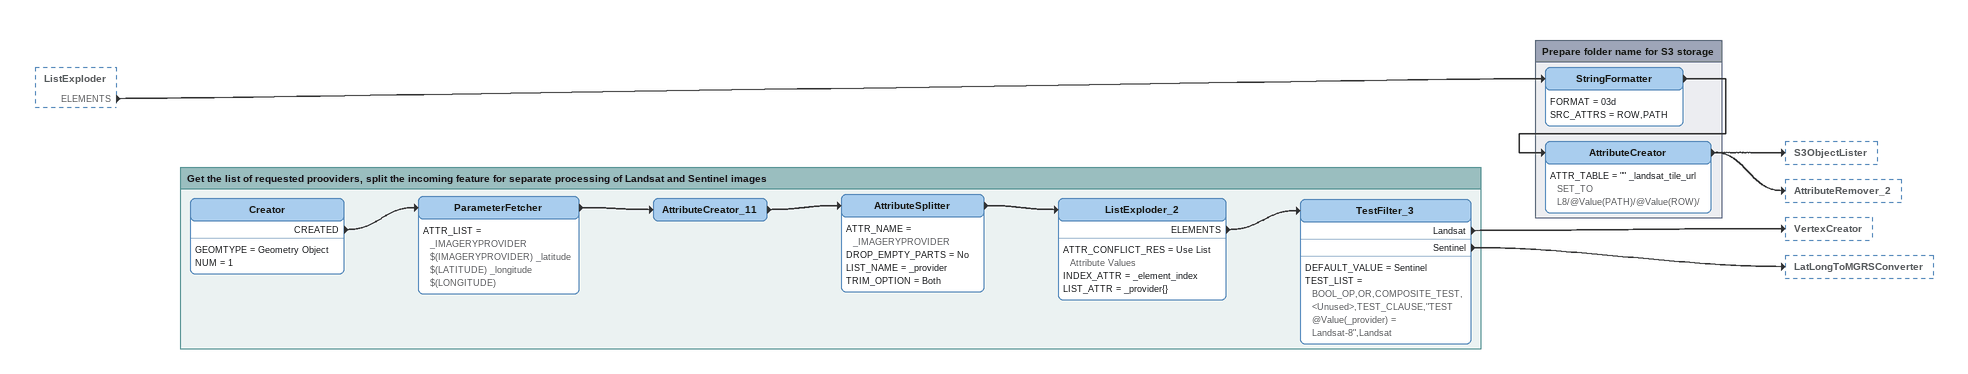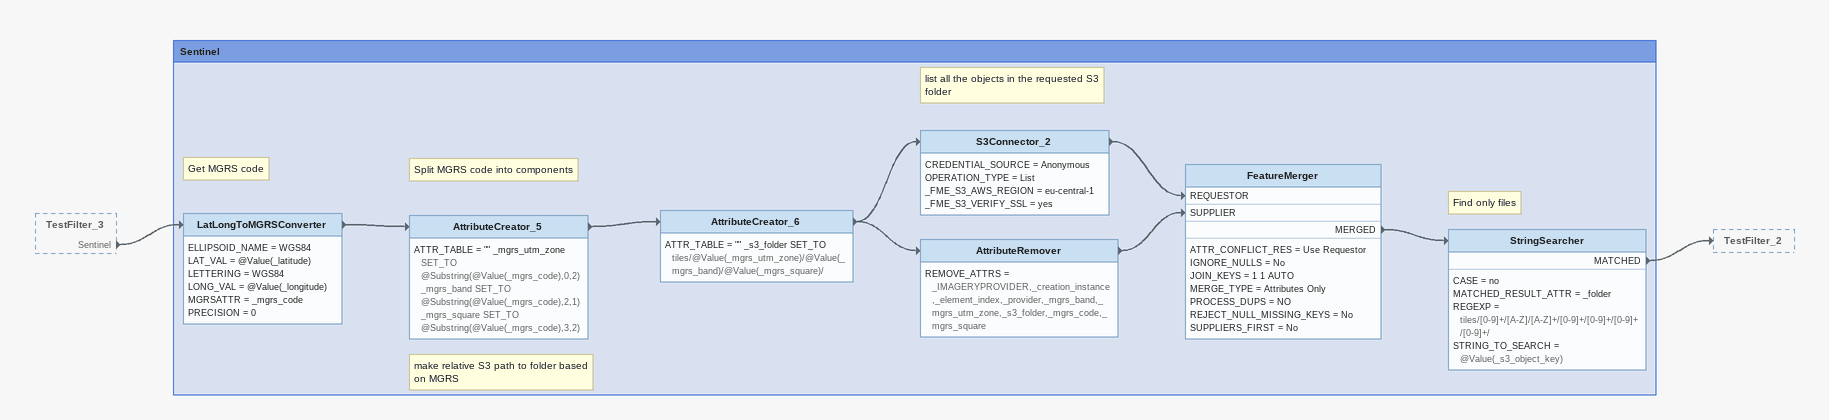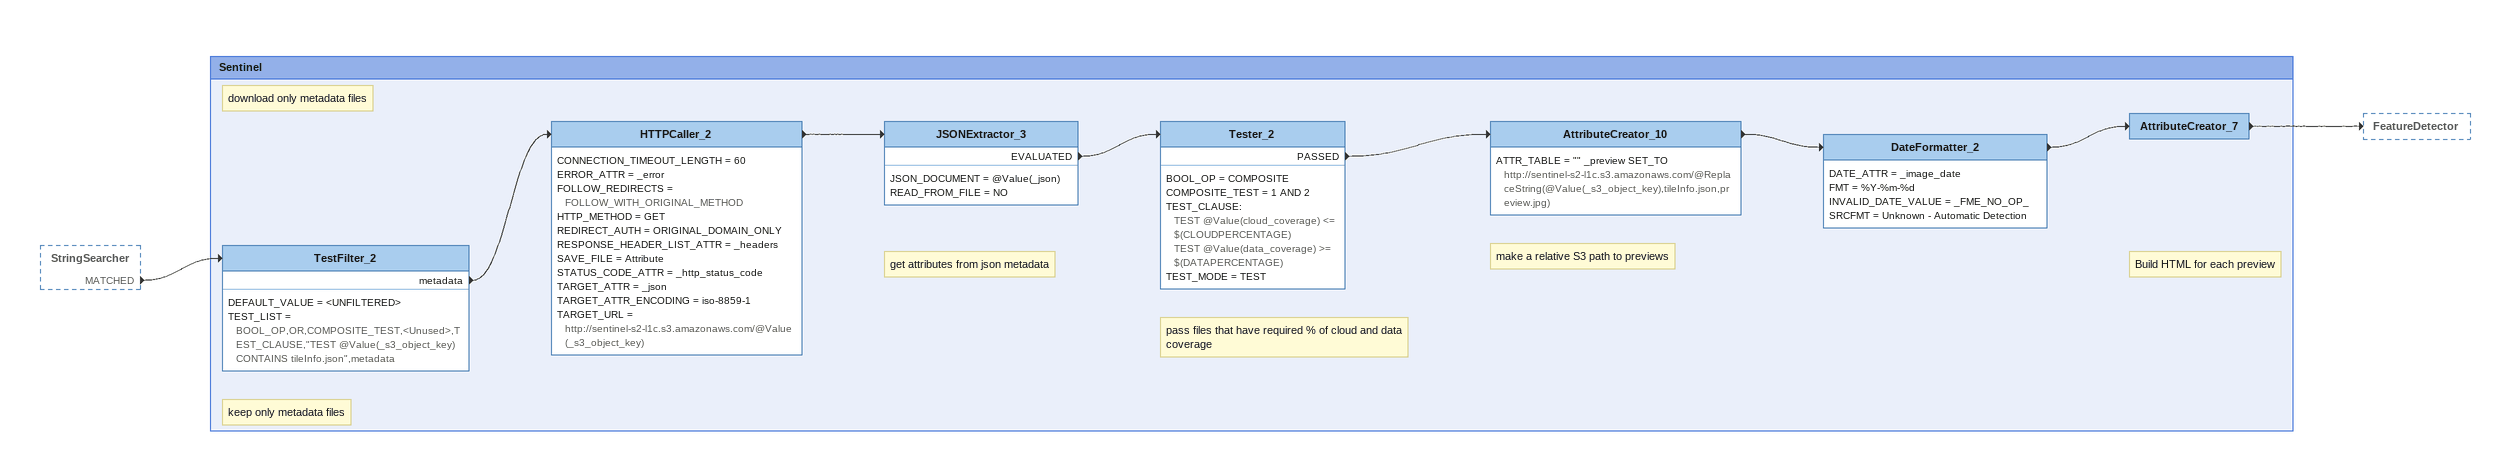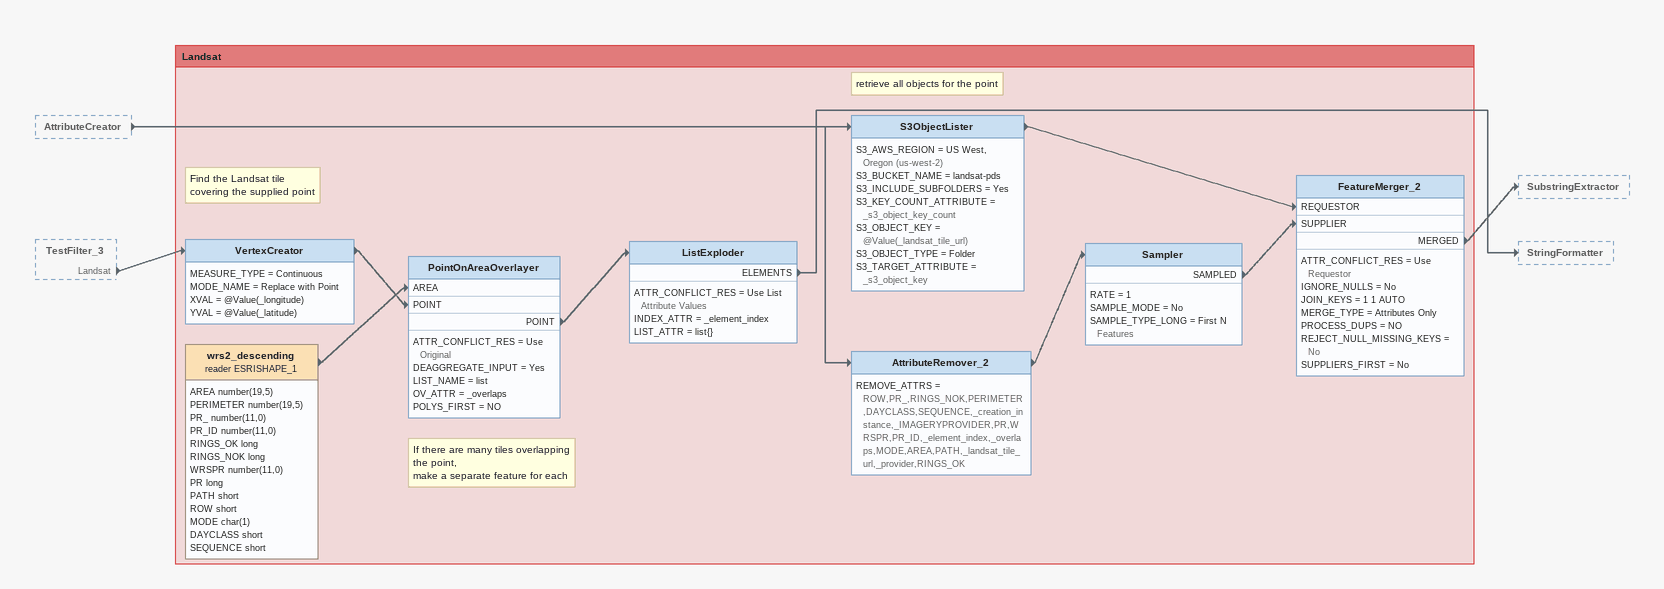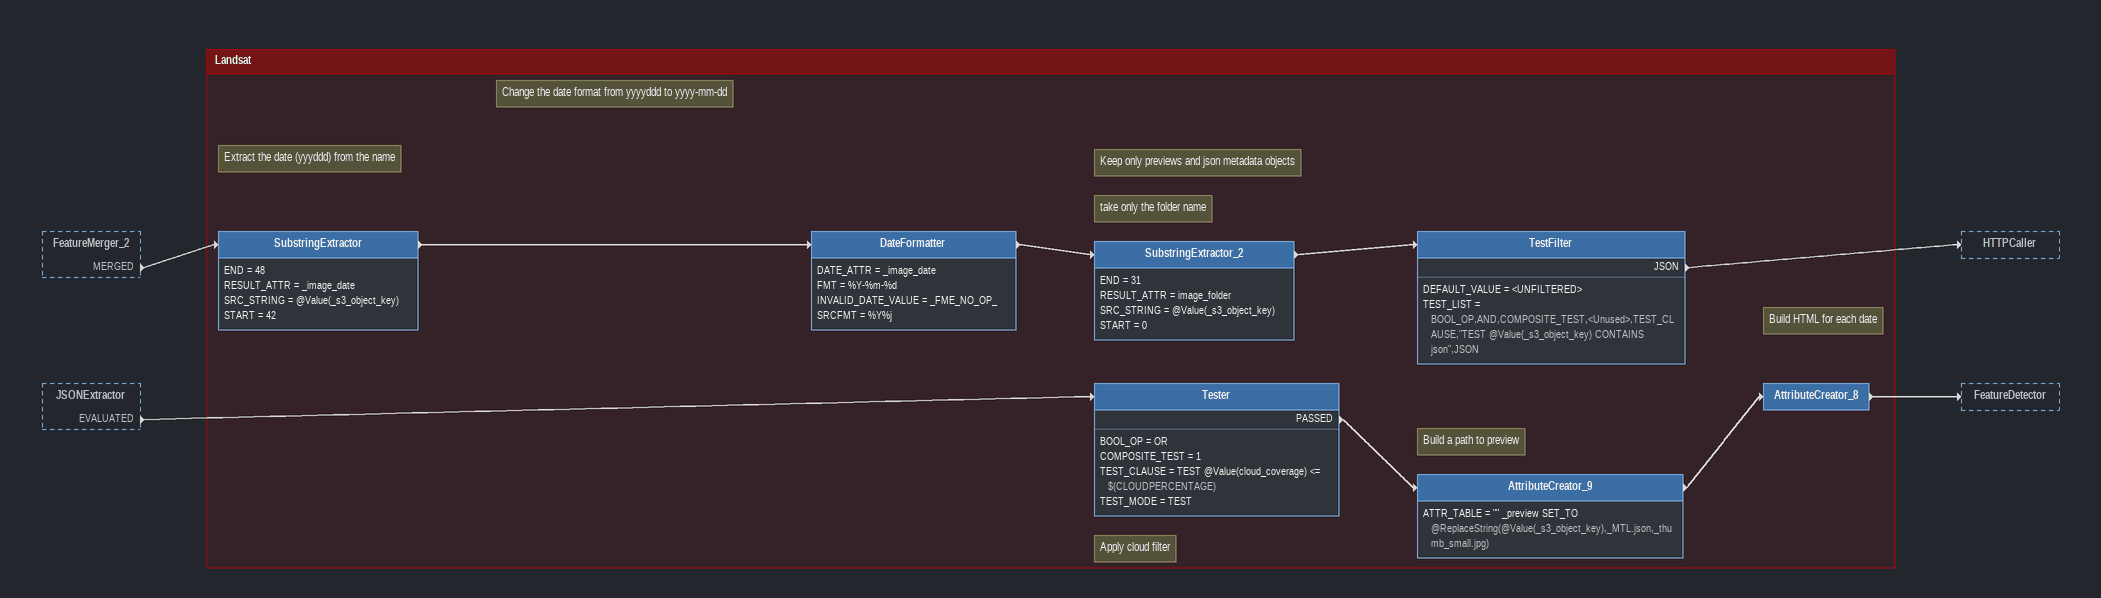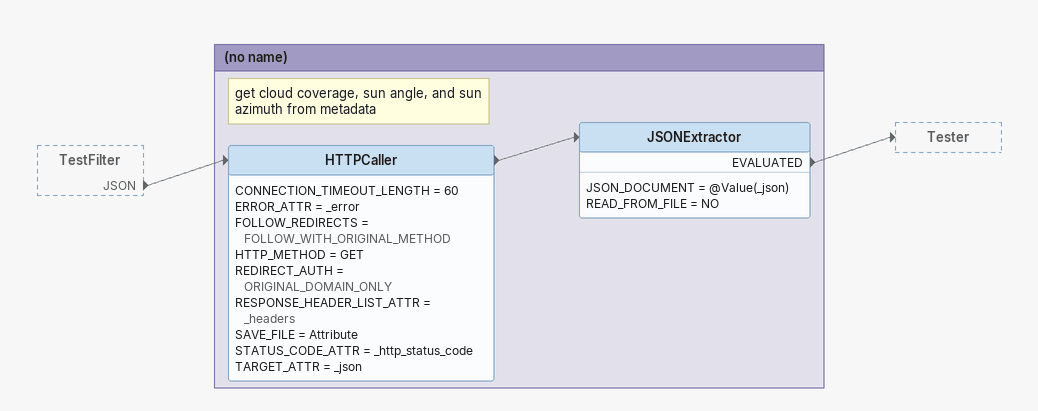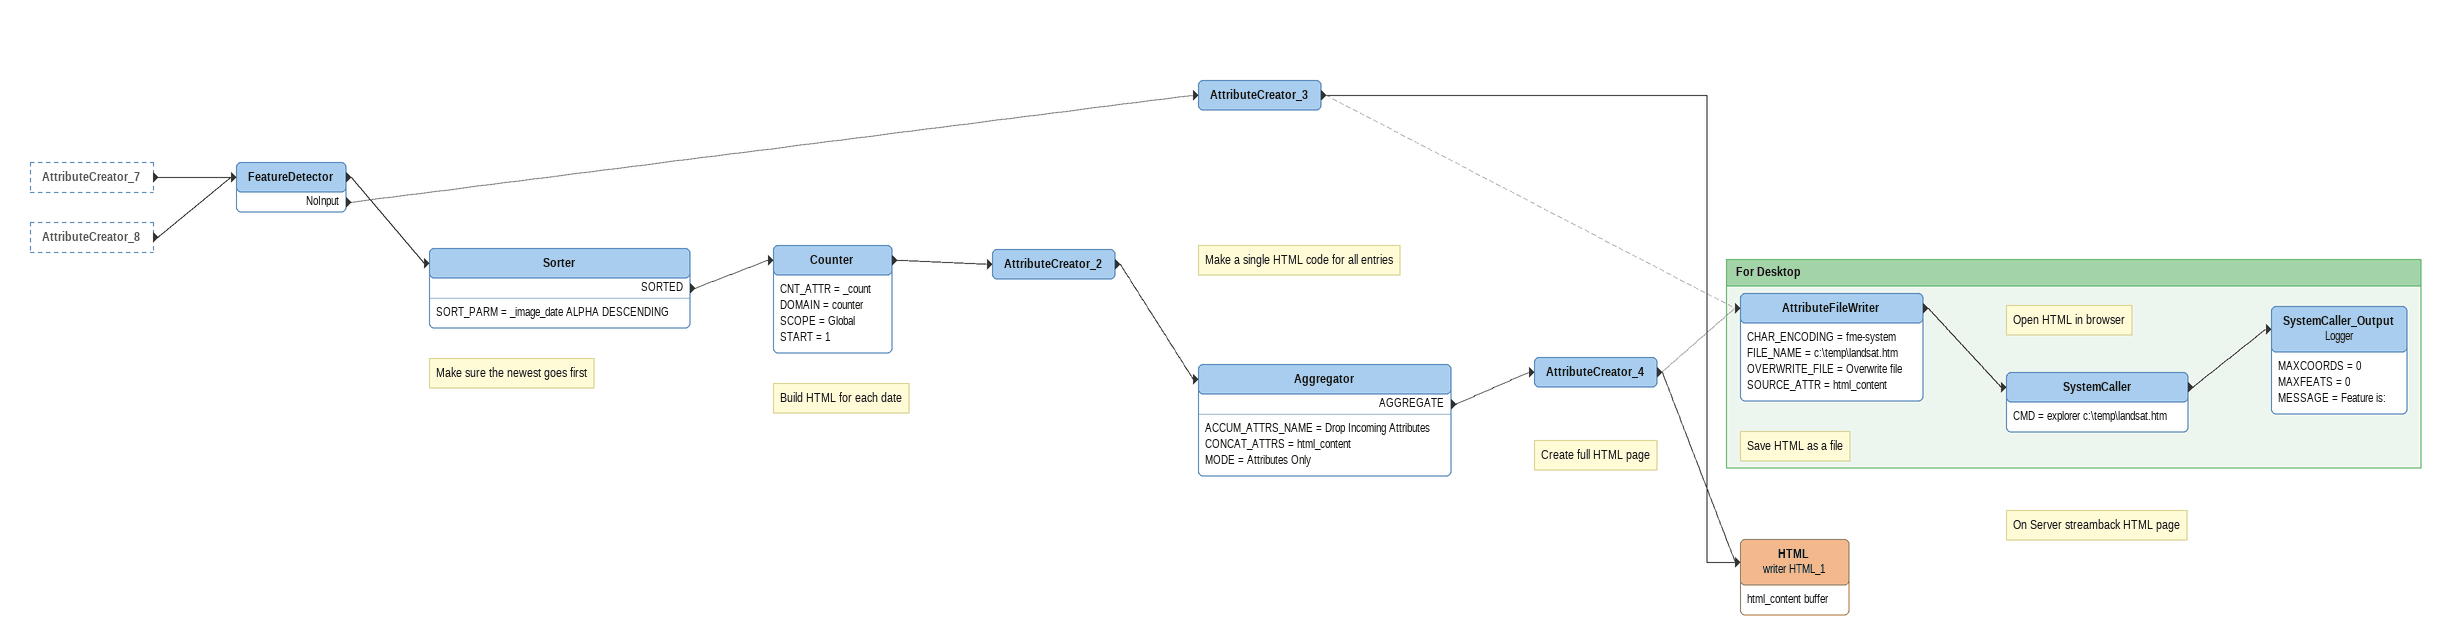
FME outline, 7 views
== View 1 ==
ListExploder [outside]
    ELEMENTS -> StringFormatter

Bookmark: Get the list of requested prooviders, split the incoming feature for separate processing of Landsat and Sentinel images
Creator
    GEOMTYPE = Geometry Object
    NUM = 1
    CREATED -> ParameterFetcher
ParameterFetcher
    ATTR_LIST = _IMAGERYPROVIDER $(IMAGERYPROVIDER) _latitude $(LATITUDE) _longitude $(LONGITUDE)
    -> AttributeCreator_11
AttributeCreator_11
    -> AttributeSplitter
AttributeSplitter
    ATTR_NAME = _IMAGERYPROVIDER
    DROP_EMPTY_PARTS = No
    LIST_NAME = _provider
    TRIM_OPTION = Both
    -> ListExploder_2
ListExploder_2
    ATTR_CONFLICT_RES = Use List Attribute Values
    INDEX_ATTR = _element_index
    LIST_ATTR = _provider{}
    ELEMENTS -> TestFilter_3
TestFilter_3
    DEFAULT_VALUE = Sentinel
    TEST_LIST = BOOL_OP,OR,COMPOSITE_TEST,<Unused>,TEST_CLAUSE,"TEST @Value(_provider) = Landsat-8",Landsat
    Landsat -> VertexCreator
    Sentinel -> LatLongToMGRSConverter

Bookmark: Prepare folder name for S3 storage
StringFormatter
    FORMAT = 03d
    SRC_ATTRS = ROW,PATH
    -> AttributeCreator
AttributeCreator
    ATTR_TABLE = "" _landsat_tile_url SET_TO L8/@Value(PATH)/@Value(ROW)/
    -> S3ObjectLister
    -> AttributeRemover_2

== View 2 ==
TestFilter_3 [outside]
    Sentinel -> LatLongToMGRSConverter

Bookmark: Sentinel
Note: Get MGRS code
LatLongToMGRSConverter
    ELLIPSOID_NAME = WGS84
    LAT_VAL = @Value(_latitude)
    LETTERING = WGS84
    LONG_VAL = @Value(_longitude)
    MGRSATTR = _mgrs_code
    PRECISION = 0
    -> AttributeCreator_5
Note: Split MGRS code into components
AttributeCreator_5
    ATTR_TABLE = "" _mgrs_utm_zone SET_TO @Substring(@Value(_mgrs_code),0,2)  _mgrs_band SET_TO @Substring(@Value(_mgrs_code),2,1)  _mgrs_square SET_TO @Substring(@Value(_mgrs_code),3,2)
    -> AttributeCreator_6
Note: make relative S3 path to folder based on MGRS
AttributeCreator_6
    ATTR_TABLE = "" _s3_folder SET_TO tiles/@Value(_mgrs_utm_zone)/@Value(_mgrs_band)/@Value(_mgrs_square)/
    -> S3Connector_2
    -> AttributeRemover
Note: list all the objects in the requested S3 folder
S3Connector_2
    CREDENTIAL_SOURCE = Anonymous
    OPERATION_TYPE = List
    _FME_S3_AWS_REGION = eu-central-1
    _FME_S3_VERIFY_SSL = yes
    -> FeatureMerger [REQUESTOR]
AttributeRemover
    REMOVE_ATTRS = _IMAGERYPROVIDER,_creation_instance,_element_index,_provider,_mgrs_band,_mgrs_utm_zone,_s3_folder,_mgrs_code,_mgrs_square
    -> FeatureMerger [SUPPLIER]
FeatureMerger
    ATTR_CONFLICT_RES = Use Requestor
    IGNORE_NULLS = No
    JOIN_KEYS = 1 1 AUTO
    MERGE_TYPE = Attributes Only
    PROCESS_DUPS = NO
    REJECT_NULL_MISSING_KEYS = No
    SUPPLIERS_FIRST = No
    MERGED -> StringSearcher
Note: Find only files
StringSearcher
    CASE = no
    MATCHED_RESULT_ATTR = _folder
    REGEXP = tiles/[0-9]+/[A-Z]/[A-Z]+/[0-9]+/[0-9]+/[0-9]+/[0-9]+/
    STRING_TO_SEARCH = @Value(_s3_object_key)
    MATCHED -> TestFilter_2

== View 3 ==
StringSearcher [outside]
    MATCHED -> TestFilter_2

Bookmark: Sentinel
Note: keep only metadata files
TestFilter_2
    DEFAULT_VALUE = <UNFILTERED>
    TEST_LIST = BOOL_OP,OR,COMPOSITE_TEST,<Unused>,TEST_CLAUSE,"TEST @Value(_s3_object_key) CONTAINS tileInfo.json",metadata
    metadata -> HTTPCaller_2
Note: download only metadata files
HTTPCaller_2
    CONNECTION_TIMEOUT_LENGTH = 60
    ERROR_ATTR = _error
    FOLLOW_REDIRECTS = FOLLOW_WITH_ORIGINAL_METHOD
    HTTP_METHOD = GET
    REDIRECT_AUTH = ORIGINAL_DOMAIN_ONLY
    RESPONSE_HEADER_LIST_ATTR = _headers
    SAVE_FILE = Attribute
    STATUS_CODE_ATTR = _http_status_code
    TARGET_ATTR = _json
    TARGET_ATTR_ENCODING = iso-8859-1
    TARGET_URL = http://sentinel-s2-l1c.s3.amazonaws.com/@Value(_s3_object_key)
    -> JSONExtractor_3
Note: get attributes from json metadata
JSONExtractor_3
    JSON_DOCUMENT = @Value(_json)
    READ_FROM_FILE = NO
    EVALUATED -> Tester_2
Note: pass files that have required % of cloud and data coverage
Tester_2
    BOOL_OP = COMPOSITE
    COMPOSITE_TEST = 1 AND 2
    TEST_CLAUSE:
      TEST @Value(cloud_coverage) <= $(CLOUDPERCENTAGE)
      TEST @Value(data_coverage) >= $(DATAPERCENTAGE)
    TEST_MODE = TEST
    PASSED -> AttributeCreator_10
Note: make a relative S3 path to previews
AttributeCreator_10
    ATTR_TABLE = "" _preview SET_TO http://sentinel-s2-l1c.s3.amazonaws.com/@ReplaceString(@Value(_s3_object_key),tileInfo.json,preview.jpg)
    -> DateFormatter_2
DateFormatter_2
    DATE_ATTR = _image_date
    FMT = %Y-%m-%d
    INVALID_DATE_VALUE = _FME_NO_OP_
    SRCFMT = Unknown - Automatic Detection
    -> AttributeCreator_7
Note: Build HTML for each preview
AttributeCreator_7
    -> FeatureDetector

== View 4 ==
AttributeCreator [outside]
    -> S3ObjectLister
    -> AttributeRemover_2
TestFilter_3 [outside]
    Landsat -> VertexCreator

Bookmark: Landsat
VertexCreator
    MEASURE_TYPE = Continuous
    MODE_NAME = Replace with Point
    XVAL = @Value(_longitude)
    YVAL = @Value(_latitude)
    -> PointOnAreaOverlayer [POINT]
wrs2_descending (reader ESRISHAPE_1)
    attributes: AREA number(19,5), PERIMETER number(19,5), PR_ number(11,0), PR_ID number(11,0), RINGS_OK long, RINGS_NOK long, WRSPR number(11,0), PR long, PATH short, ROW short, MODE char(1), DAYCLASS short, SEQUENCE short
    -> PointOnAreaOverlayer [AREA]
Note: Find the Landsat tile / covering the supplied point
PointOnAreaOverlayer
    ATTR_CONFLICT_RES = Use Original
    DEAGGREGATE_INPUT = Yes
    LIST_NAME = list
    OV_ATTR = _overlaps
    POLYS_FIRST = NO
    POINT -> ListExploder
Note: If there are many tiles overlapping the point, / make a separate feature for each
ListExploder
    ATTR_CONFLICT_RES = Use List Attribute Values
    INDEX_ATTR = _element_index
    LIST_ATTR = list{}
    ELEMENTS -> StringFormatter
Note: retrieve all objects for the point
S3ObjectLister
    S3_AWS_REGION = US West, Oregon (us-west-2)
    S3_BUCKET_NAME = landsat-pds
    S3_INCLUDE_SUBFOLDERS = Yes
    S3_KEY_COUNT_ATTRIBUTE = _s3_object_key_count
    S3_OBJECT_KEY = @Value(_landsat_tile_url)
    S3_OBJECT_TYPE = Folder
    S3_TARGET_ATTRIBUTE = _s3_object_key
    -> FeatureMerger_2 [REQUESTOR]
AttributeRemover_2
    REMOVE_ATTRS = ROW,PR_,RINGS_NOK,PERIMETER,DAYCLASS,SEQUENCE,_creation_instance,_IMAGERYPROVIDER,PR,WRSPR,PR_ID,_element_index,_overlaps,MODE,AREA,PATH,_landsat_tile_url,_provider,RINGS_OK
    -> Sampler
Sampler
    RATE = 1
    SAMPLE_MODE = No
    SAMPLE_TYPE_LONG = First N Features
    SAMPLED -> FeatureMerger_2 [SUPPLIER]
FeatureMerger_2
    ATTR_CONFLICT_RES = Use Requestor
    IGNORE_NULLS = No
    JOIN_KEYS = 1 1 AUTO
    MERGE_TYPE = Attributes Only
    PROCESS_DUPS = NO
    REJECT_NULL_MISSING_KEYS = No
    SUPPLIERS_FIRST = No
    MERGED -> SubstringExtractor

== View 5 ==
FeatureMerger_2 [outside]
    MERGED -> SubstringExtractor
JSONExtractor [outside]
    EVALUATED -> Tester

Bookmark: Landsat
Note: Extract the date (yyyddd) from the name
SubstringExtractor
    END = 48
    RESULT_ATTR = _image_date
    SRC_STRING = @Value(_s3_object_key)
    START = 42
    -> DateFormatter
Note: Change the date format from yyyyddd to yyyy-mm-dd
DateFormatter
    DATE_ATTR = _image_date
    FMT = %Y-%m-%d
    INVALID_DATE_VALUE = _FME_NO_OP_
    SRCFMT = %Y%j
    -> SubstringExtractor_2
Note: take only the folder name
SubstringExtractor_2
    END = 31
    RESULT_ATTR = image_folder
    SRC_STRING = @Value(_s3_object_key)
    START = 0
    -> TestFilter
Note: Keep only previews and json metadata objects
TestFilter
    DEFAULT_VALUE = <UNFILTERED>
    TEST_LIST = BOOL_OP,AND,COMPOSITE_TEST,<Unused>,TEST_CLAUSE,"TEST @Value(_s3_object_key) CONTAINS json",JSON
    JSON -> HTTPCaller
Note: Apply cloud filter
Tester
    BOOL_OP = OR
    COMPOSITE_TEST = 1
    TEST_CLAUSE = TEST @Value(cloud_coverage) <= $(CLOUDPERCENTAGE)
    TEST_MODE = TEST
    PASSED -> AttributeCreator_9
Note: Build a path to preview
AttributeCreator_9
    ATTR_TABLE = "" _preview SET_TO @ReplaceString(@Value(_s3_object_key),_MTL.json,_thumb_small.jpg)
    -> AttributeCreator_8
Note: Build HTML for each date
AttributeCreator_8
    -> FeatureDetector

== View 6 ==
TestFilter [outside]
    JSON -> HTTPCaller

Bookmark: (no name)
Note: get cloud coverage, sun angle, and sun azimuth from metadata
HTTPCaller
    CONNECTION_TIMEOUT_LENGTH = 60
    ERROR_ATTR = _error
    FOLLOW_REDIRECTS = FOLLOW_WITH_ORIGINAL_METHOD
    HTTP_METHOD = GET
    REDIRECT_AUTH = ORIGINAL_DOMAIN_ONLY
    RESPONSE_HEADER_LIST_ATTR = _headers
    SAVE_FILE = Attribute
    STATUS_CODE_ATTR = _http_status_code
    TARGET_ATTR = _json
    -> JSONExtractor
JSONExtractor
    JSON_DOCUMENT = @Value(_json)
    READ_FROM_FILE = NO
    EVALUATED -> Tester

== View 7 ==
AttributeCreator_7 [outside]
    -> FeatureDetector
AttributeCreator_8 [outside]
    -> FeatureDetector
FeatureDetector
    NoInput -> AttributeCreator_3
    -> Sorter
AttributeCreator_3
    -> HTML (writer HTML_1)
    -> AttributeFileWriter [off]
Note: Make sure the newest goes first
Sorter
    SORT_PARM = _image_date ALPHA DESCENDING
    SORTED -> Counter
Counter
    CNT_ATTR = _count
    DOMAIN = counter
    SCOPE = Global
    START = 1
    -> AttributeCreator_2
Note: Build HTML for each date
AttributeCreator_2
    -> Aggregator
Note: Make a single HTML code for all entries
Aggregator
    ACCUM_ATTRS_NAME = Drop Incoming Attributes
    CONCAT_ATTRS = html_content
    MODE = Attributes Only
    AGGREGATE -> AttributeCreator_4
Note: Create full HTML page
AttributeCreator_4
    -> AttributeFileWriter [off]
    -> HTML (writer HTML_1)
Note: On Server streamback HTML page
HTML (writer HTML_1)
    attributes: html_content buffer

Bookmark: For Desktop
Note: Save HTML as a file
AttributeFileWriter
    CHAR_ENCODING = fme-system
    FILE_NAME = c:\temp\landsat.htm
    OVERWRITE_FILE = Overwrite file
    SOURCE_ATTR = html_content
    -> SystemCaller
Note: Open HTML in browser
SystemCaller
    CMD = explorer c:\temp\landsat.htm
    -> SystemCaller_Output
SystemCaller_Output: Logger
    MAXCOORDS = 0
    MAXFEATS = 0
    MESSAGE = Feature is:
